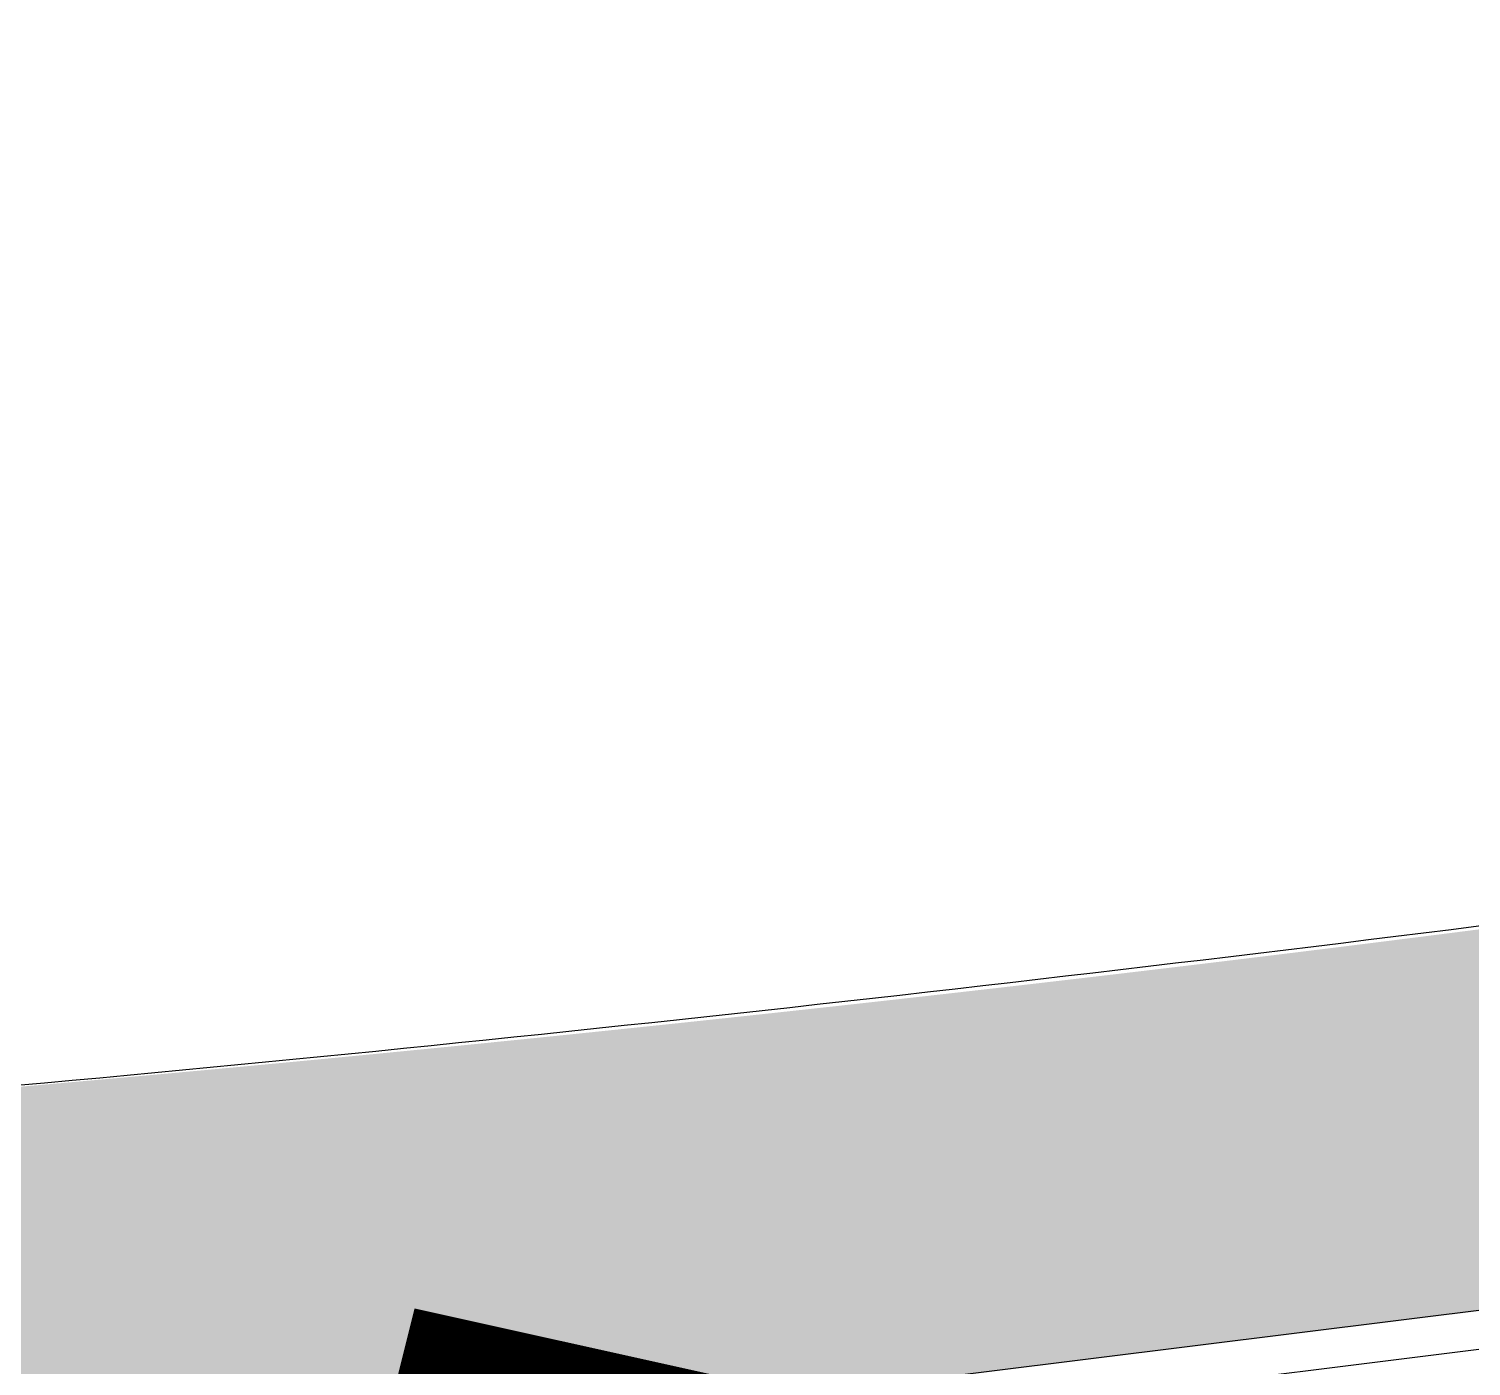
# Model space of a CAD drawing. Extents: x 302512 to 1034855, y -184136 to 410364.
# Drawn here: x 596563 to 605500, y -17258 to -8973 of the extents above; entities that cross this region are included whole.
import ezdxf

# ---------------------------------------------------------------- set-up
doc = ezdxf.new("R2010")
doc.units = 0
doc.header["$MEASUREMENT"] = 0
doc.linetypes.add('DASHED2', pattern=[0.375, 0.25, -0.125])
for name, color, linetype in [('PUB_TEXT', 7, 'Continuous'), ('WALL', 4, 'Continuous'), ('WZ', 2, 'Continuous'), ('总图线11', 41, 'Continuous'), ('环境', 8, 'Continuous')]:
    doc.layers.add(name, color=color, linetype=linetype)

msp = doc.modelspace()

# ---------------------------------------------------------------- hatches: boundary and pattern name
at = {"layer": '环境'}
h = msp.add_hatch(dxfattribs=at)
h.set_pattern_fill('ANGLE,_O', color=256, scale=3000)
h.set_pattern_definition([(0, (-609984.0939585507, -119640.7769003473), (0, 825.0000000000001), [600, -225]), (90, (-609984.0939585507, -119640.7769003473), (-825.0000000000001, 5.051501209517306e-14), [600, -225])])
edge = h.paths.add_edge_path()
edge.add_arc((456452.5202698254, -20483.03600952902), 5999.999999882882, 82.90610739022549, 136.7172286932041, ccw=False)
edge.add_arc((529230.5564035431, 564349.7677956127), 583343.7460008563, 262.9064421242585, 271.3139044814773)
edge.add_arc((556282.2267406606, -32330.84227312566), 19209.61674449953, 135.390996447, 143.8505578282533)
edge.add_arc((523139.7908070374, 498264.9605886798), 519563.4119421407, 267.02239156334633, 271.9446668256243, ccw=False)
edge.add_line((496150.7153754483, -20596.9948833962), (452084.6465785343, -16369.43911441136))
edge = h.paths.add_edge_path()
edge.add_arc((557649.2972619648, -28887.4074915247), 12195.37604413375, 122.3331244259789, 138.4177400750413, ccw=False)
edge.add_line((551126.7109780756, -18582.89076209709), (563157.0100887832, -18006.58508349324))
edge.add_arc((576761.7066860453, 6333.997658741195), 27884.61471376488, 240.7978392002225, 252.5319908396245)
edge.add_arc((-697884.8105419346, 47187662.48797935), 47224907.05095948, 271.5129119605803, 271.53649819632426, ccw=False)
edge.add_line((548957.8885803409, -20781.98179117788), (548527.1118179576, -20793.40171051768))
edge = h.paths.add_edge_path()
edge.add_line((626586.9758837472, -14296.28622386651), (626866.4842934804, -14065.55741847632))
edge.add_arc((622239.3367429655, -17885.17854441365), 5999.99999999521, 39.53901633858169, 100.4383675919696)
edge.add_arc((577050.392796655, 207323.149270234), 223698.033626444, 274.291430304433, 281.3702984552263, ccw=False)
edge.add_arc((576761.7066861086, 6333.997658622451), 27884.61471362988, 294.3952189639236, 307.6369724271134, ccw=False)
edge.add_arc((-3202813.969650181, 30587041.36929663), 30840004.67889177, 277.0611024603429, 277.11889753257)
edge.add_line((619149.7247513805, -15221.32666661206), (626586.9758837472, -14296.28622386654))
h = msp.add_hatch(dxfattribs=at)
h.set_pattern_fill('ANGLE,_O', color=256, scale=3000)
h.set_pattern_definition([(0, (509471.4933334838, -11821.67426260607), (0, 825.0000000000001), [600, -225]), (90, (509471.4933334838, -11821.67426260607), (-825.0000000000001, 5.051501209517306e-14), [600, -225])])
h.paths.add_polyline_path([(578146.1771944641, -17168.65493612615, -0.003482843744425353), (569684.5186157959, -17768.06566372452, 0.08593469439997622), (578026.7901595981, -19857.8136765454, 0.003093113904851663)])
h.paths.add_polyline_path([(578146.1771944641, -17168.65493612618, -0.003093113904851609), (578026.7901595981, -19857.81367654538, 0.05429780249278042), (583481.5080736249, -19669.62197386493), (583480.0497988677, -19657.89756152129), (583903.2644713436, -19605.2583967208, 0.06766175614626628), (590400.1579984727, -17630.91983065427), (587668.219970299, -16352.20783837314, -0.00392386170284149)])
h.paths.add_polyline_path([(587668.2199702987, -16352.20783837303), (590400.1579984728, -17630.91983065427, 0.03851837050118496), (593789.6221634536, -15747.71043255596, -0.002525499575735313)], flags=17)
h.paths.add_polyline_path([(558354.0611787714, -15064.49809319834), (597584.2871674721, -15064.49809319834), (597584.2871674721, -10043.31165252037), (558354.0611787714, -10043.31165252037)], flags=9)

# ---------------------------------------------------------------- linework, layer by layer
at = {"layer": 'PUB_TEXT', "linetype": 'DASHED2', "ltscale": 11501}
msp.add_lwpolyline([(608006.7835329424, -19167.4472294827, 500, 500, 0), (599136.7835329424, -17197.4472294827, 500, 500, 0), (598126.7835329424, -21247.4472294827, 500, 500, 0), (572296.7835329424, -9157.4472294827, 500, 500, 0), (560516.7835329424, -5577.447229482699, 500, 500, 0), (531276.7835329424, -7547.447229482699, 500, 500, 0), (511806.7835329424, -11707.4472294827, 500, 500, 0), (488906.7835329424, -9117.4472294827, 500, 500, 0), (483536.7835329424, -7917.447229482699, 500, 500, 0), (457916.7835329424, 72.55277051730081, 500, 500, 0), (449616.7835329424, 402.5527705173008, 500, 500, 0), (431476.7835329424, -69887.4472294827, 500, 500, 0), (494626.7835329424, -111807.4472294827, 500, 500, 0), (518426.7835329424, -129957.4472294827, 500, 500, 0), (548476.7835329424, -156867.4472294827, 500, 500, 0), (627906.7835329424, -164037.4472294827, 500, 500, 0)], format="xyseb", dxfattribs=at)
at = {"layer": 'WALL'}
msp.add_line((626586.9758836876, -14296.28622383671), (583480.0497988116, -19657.89756152825), dxfattribs=at)
at = {"layer": 'WZ'}
msp.add_open_spline([(621152.2702770482, -11984.47634055512), (618301.9852159272, -12534.08223100798), (613700.9911600004, -13436.63915336924), (605421.3378932129, -14607.53128859447), (597988.4692545675, -15413.65787317301), (594061.4415592868, -15726.54743142729), (593789.6221634543, -15747.71043255611)], degree=3, knots=[87931.92257727747, 87931.92257727747, 87931.92257727747, 87931.92257727747, 91395.44370257361, 101999.4125290185, 113001.1513423853, 113819.1661899134, 113819.1661899134, 113819.1661899134, 113819.1661899134], dxfattribs=at)
at = {"layer": '总图线11'}
msp.add_line((626378.433832167, -14564.07384995813), (583747.8374249705, -19866.43961310969), dxfattribs=at)

doc.saveas('drawing.dxf')
